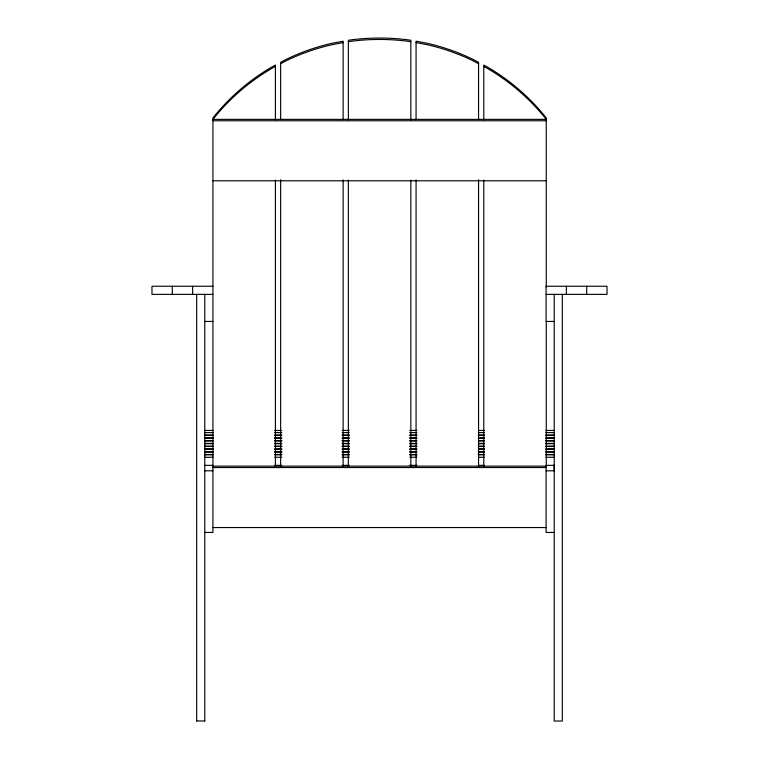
<?xml version="1.0" encoding="UTF-8"?>
<svg xmlns="http://www.w3.org/2000/svg" width="759" height="759" viewBox="0 0 759 759"><rect width="100%" height="100%" fill="white"/><g stroke="black" fill="none" stroke-linecap="round" stroke-linejoin="round"><path stroke-width="1.14" d="M554.203 465.011L554.203 470.798L546.082 470.798M275.413 66.479L272.785 67.864A211.571 208.355 0 0 0 212.928 119.381L546.271 119.381A211.571 208.355 0 0 0 486.415 67.864L483.787 66.479M280.64 63.728L286.883 60.435A211.571 208.355 0 0 1 332.025 44.696L343.125 42.608M348.353 41.669C369.064 38.718 390.135 38.718 410.847 41.669M212.928 120.766L546.271 120.766M212.928 180.784L546.271 180.784M212.928 286.247L151.98 286.247L151.98 294.369L212.928 294.369M546.072 294.369L607.02 294.369L607.02 286.247L546.072 286.247L546.072 321.455L554.203 321.455M204.797 321.455L212.928 321.455M204.797 430.438L213.089 430.438M274.682 430.438L281.788 430.438M342.195 430.438L349.301 430.438M409.708 430.438L416.814 430.438M478.407 430.438L484.327 430.438M545.92 430.438L554.203 430.438M204.797 432.602L213.089 432.602M274.682 432.602L281.788 432.602M342.195 432.602L349.301 432.602M409.708 432.602L416.814 432.602M478.407 432.602L484.327 432.602M545.92 432.602L554.203 432.602M204.797 435.078L213.089 435.078M274.682 435.078L281.788 435.078M342.195 435.078L349.301 435.078M409.708 435.078L416.814 435.078M478.407 435.078L484.327 435.078M545.92 435.078L554.203 435.078M204.797 435.372L213.089 435.372M274.682 435.372L281.788 435.372M342.195 435.372L349.301 435.372M409.708 435.372L416.814 435.372M478.407 435.372L484.327 435.372M545.92 435.372L554.203 435.372M204.797 437.858L213.089 437.858M274.682 437.858L281.788 437.858M342.195 437.858L349.301 437.858M409.708 437.858L416.814 437.858M478.407 437.858L484.327 437.858M545.92 437.858L554.203 437.858M204.797 438.152L213.089 438.152M274.682 438.152L281.788 438.152M342.195 438.152L349.301 438.152M409.708 438.152L416.814 438.152M478.407 438.152L484.327 438.152M545.92 438.152L554.203 438.152M204.797 440.628L213.089 440.628M274.682 440.628L281.788 440.628M342.195 440.628L349.301 440.628M409.708 440.628L416.814 440.628M478.407 440.628L484.327 440.628M545.92 440.628L554.203 440.628M204.797 440.922L213.089 440.922M274.682 440.922L281.788 440.922M342.195 440.922L349.301 440.922M409.708 440.922L416.814 440.922M478.407 440.922L484.327 440.922M545.92 440.922L554.203 440.922M204.797 443.398L213.089 443.398M274.682 443.398L281.788 443.398M342.195 443.398L349.301 443.398M409.708 443.398L416.814 443.398M478.407 443.398L484.327 443.398M545.92 443.398L554.203 443.398M204.797 443.702L213.089 443.702M274.682 443.702L281.788 443.702M342.195 443.702L349.301 443.702M409.708 443.702L416.814 443.702M478.407 443.702L484.327 443.702M545.92 443.702L554.203 443.702M204.797 446.178L213.089 446.178M274.682 446.178L281.788 446.178M342.195 446.178L349.301 446.178M409.708 446.178L416.814 446.178M478.407 446.178L484.327 446.178M545.92 446.178L554.203 446.178M204.797 446.472L213.089 446.472M274.682 446.472L281.788 446.472M342.195 446.472L349.301 446.472M409.708 446.472L416.814 446.472M478.407 446.472L484.327 446.472M545.92 446.472L554.203 446.472M204.797 448.948L213.089 448.948M274.682 448.948L281.788 448.948M342.195 448.948L349.301 448.948M409.708 448.948L416.814 448.948M478.407 448.948L484.327 448.948M545.92 448.948L554.203 448.948M204.797 449.243L213.089 449.243M274.682 449.243L281.788 449.243M342.195 449.243L349.301 449.243M409.708 449.243L416.814 449.243M478.407 449.243L484.327 449.243M545.92 449.243L554.203 449.243M204.797 451.728L213.089 451.728M274.682 451.728L281.788 451.728M342.195 451.728L349.301 451.728M409.708 451.728L416.814 451.728M478.407 451.728L484.327 451.728M545.92 451.728L554.203 451.728M204.797 452.022L213.089 452.022M274.682 452.022L281.788 452.022M342.195 452.022L349.301 452.022M409.708 452.022L416.814 452.022M478.407 452.022L484.327 452.022M545.92 452.022L554.203 452.022M204.797 454.499L213.089 454.499M274.682 454.499L281.788 454.499M342.195 454.499L349.301 454.499M409.708 454.499L416.814 454.499M478.407 454.499L484.327 454.499M545.92 454.499L554.203 454.499M204.797 454.793L213.089 454.793M274.682 454.793L281.788 454.793M342.195 454.793L349.301 454.793M409.708 454.793L416.814 454.793M478.407 454.793L484.327 454.793M545.92 454.793L554.203 454.793M204.797 457.269L213.089 457.269M274.682 457.269L281.788 457.269M342.195 457.269L349.301 457.269M409.708 457.269L416.814 457.269M478.407 457.269L484.327 457.269M545.92 457.269L554.203 457.269M204.797 465.362L213.089 465.362M274.682 465.362L281.788 465.362M342.195 465.362L349.301 465.362M409.708 465.362L416.814 465.362M478.407 465.362L484.327 465.362M545.92 465.362L554.203 465.362M212.928 466.149L546.271 466.149M212.928 467.535L546.271 467.535M204.797 470.798L212.928 470.798M212.928 527.552L546.271 527.552M204.797 532.448L212.928 532.448L212.928 117.977A211.571 208.355 0 0 1 272.785 66.45L275.413 65.065L275.413 119.789M554.203 532.448L546.082 532.448L546.082 466.168M196.676 720.974L204.797 720.974M416.065 42.608L427.175 44.696A211.571 208.355 0 0 1 472.316 60.435L478.559 63.728M586.707 286.247L586.707 294.369M566.385 286.247L566.385 294.369M562.324 294.369L562.324 721.05L554.203 721.05L554.203 294.369M546.271 287.073L546.271 117.977A211.571 208.355 0 0 0 486.415 66.45L483.787 65.065L483.787 119.789M546.271 321.361L546.271 465.855M483.787 179.987L483.787 466.927M478.559 119.457L478.559 62.314L472.316 59.022A211.571 208.355 0 0 0 427.175 43.282L416.065 41.195L416.065 119.647M478.559 179.703L478.559 466.88M416.065 179.864L416.065 466.908M410.847 119.856L410.847 40.255C390.135 37.305 369.064 37.305 348.353 40.255L348.353 119.856M410.847 180.035L410.847 466.937M348.353 180.035L348.353 466.937M343.125 119.647L343.125 41.195L332.025 43.282A211.571 208.355 0 0 0 286.883 59.022L280.64 62.314L280.64 119.457M343.125 179.864L343.125 466.908M280.64 179.703L280.64 466.88M275.413 179.987L275.413 466.927M204.797 294.369L204.797 721.05M196.676 294.369L196.676 721.05M192.615 286.247L192.615 294.369M172.293 286.247L172.293 294.369"/></g></svg>
